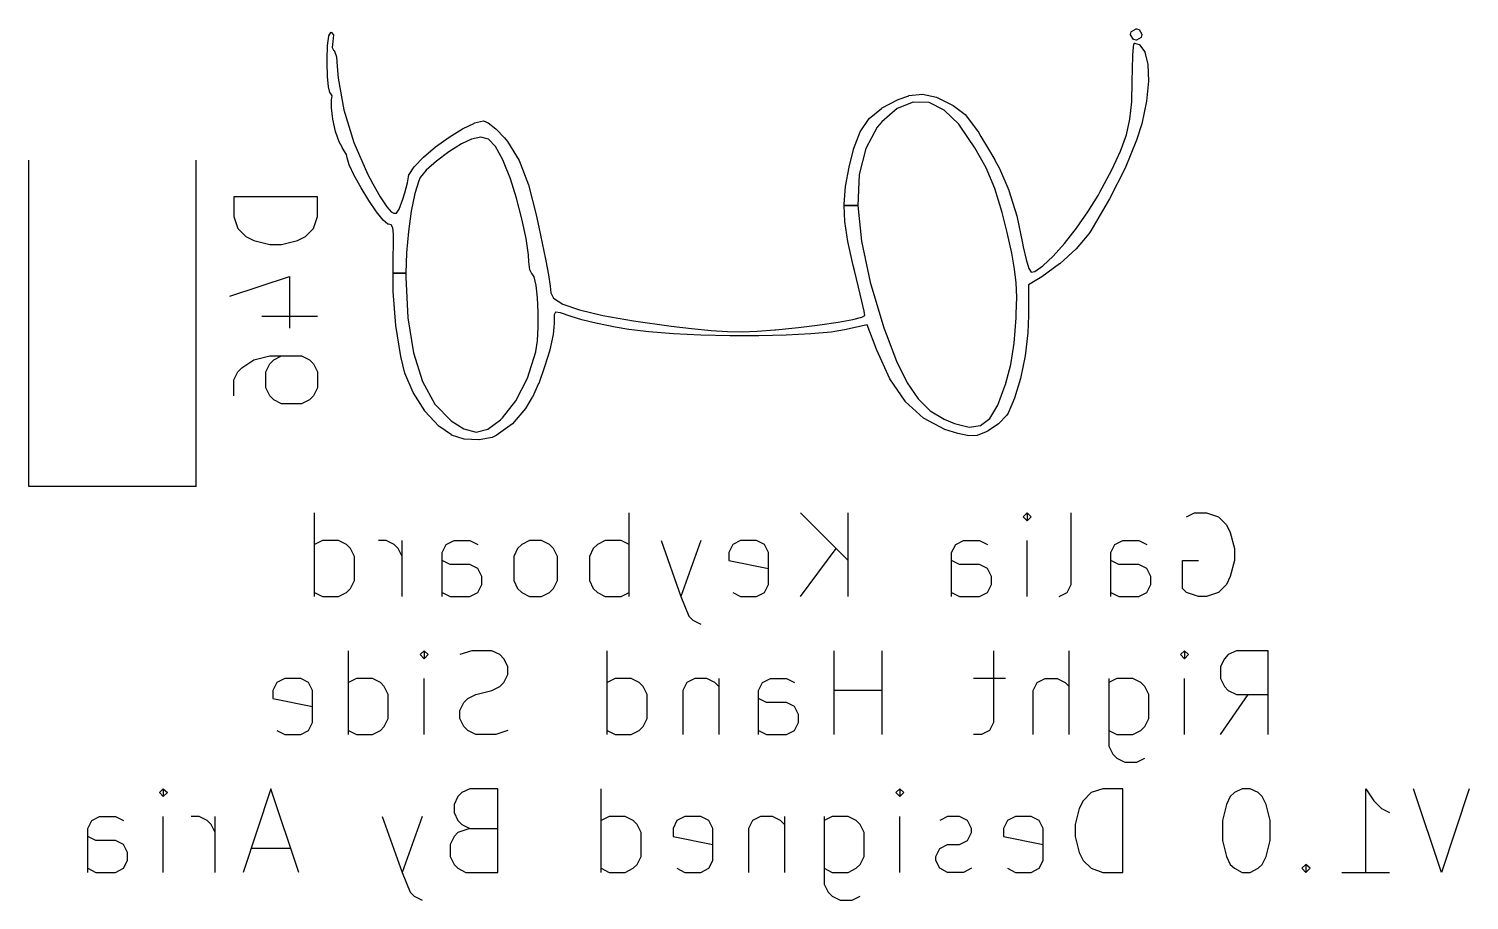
# Model space of a CAD drawing. Extents: x 55 to 335, y -160 to -35.
# Drawn here: x 121.24 to 138.47, y -134.2 to -123.78 of the extents above; entities that cross this region are included whole.
import ezdxf

# ---------------------------------------------------------------- set-up
doc = ezdxf.new("R2010")
doc.units = 0
doc.layers.add('BLACK', color=7, linetype='CONTINUOUS')

msp = doc.modelspace()

# ---------------------------------------------------------------- linework, layer by layer
at = {"layer": 'BLACK', "linetype": 'CONTINUOUS'}
for p, q in [((124.811, -123.976), (124.826, -123.864)), ((124.826, -123.863), (124.848, -123.823)), ((124.826, -123.864), (124.826, -123.863)), ((124.826, -123.864), (124.826, -123.864)), ((124.848, -123.823), (124.849, -123.822)), ((124.849, -123.822), (124.849, -123.821)), ((124.849, -123.821), (124.849, -123.821)), ((124.849, -123.821), (124.849, -123.821)), ((124.849, -123.821), (124.85, -123.821)), ((124.85, -123.821), (124.851, -123.82)), ((124.851, -123.82), (124.851, -123.82)), ((124.851, -123.82), (124.851, -123.82)), ((124.851, -123.82), (124.852, -123.82)), ((124.852, -123.82), (124.853, -123.82)), ((124.853, -123.82), (124.853, -123.82)), ((124.853, -123.82), (124.854, -123.82)), ((124.853, -123.82), (124.853, -123.82)), ((124.854, -123.82), (124.855, -123.821)), ((124.855, -123.821), (124.855, -123.821)), ((124.855, -123.821), (124.855, -123.821)), ((124.855, -123.821), (124.855, -123.821)), ((124.855, -123.821), (124.856, -123.822)), ((124.856, -123.822), (124.879, -123.847)), ((124.88, -123.851), (124.874, -123.931)), ((124.879, -123.847), (124.879, -123.847)), ((124.879, -123.847), (124.879, -123.847)), ((124.879, -123.847), (124.879, -123.848)), ((124.879, -123.848), (124.88, -123.849)), ((124.88, -123.849), (124.88, -123.849)), ((124.88, -123.849), (124.88, -123.849)), ((124.88, -123.849), (124.88, -123.85)), ((124.88, -123.85), (124.88, -123.851)), ((124.88, -123.851), (124.88, -123.851)), ((124.88, -123.851), (124.88, -123.851)), ((134.414, -123.845), (134.421, -123.815)), ((134.414, -123.846), (134.414, -123.845)), ((134.414, -123.845), (134.414, -123.845)), ((134.414, -123.845), (134.414, -123.845)), ((134.414, -123.847), (134.414, -123.846)), ((134.414, -123.848), (134.414, -123.847)), ((134.414, -123.847), (134.414, -123.847)), ((134.414, -123.847), (134.414, -123.847)), ((134.415, -123.849), (134.414, -123.848)), ((134.449, -123.905), (134.415, -123.849)), ((134.415, -123.849), (134.415, -123.849)), ((134.415, -123.849), (134.415, -123.849)), ((134.421, -123.815), (134.422, -123.814)), ((134.421, -123.815), (134.421, -123.815)), ((134.421, -123.815), (134.421, -123.815)), ((134.421, -123.815), (134.421, -123.815)), ((134.422, -123.814), (134.423, -123.813)), ((134.422, -123.814), (134.422, -123.814)), ((134.422, -123.814), (134.422, -123.814)), ((134.422, -123.814), (134.422, -123.814)), ((134.423, -123.813), (134.424, -123.812)), ((134.424, -123.812), (134.48, -123.778)), ((134.424, -123.812), (134.424, -123.812)), ((134.424, -123.812), (134.424, -123.812)), ((134.48, -123.778), (134.48, -123.778)), ((134.48, -123.778), (134.48, -123.778)), ((134.48, -123.778), (134.481, -123.778)), ((134.481, -123.778), (134.482, -123.778)), ((134.482, -123.778), (134.484, -123.778)), ((134.482, -123.778), (134.482, -123.778)), ((134.482, -123.778), (134.482, -123.778)), ((134.482, -123.778), (134.482, -123.778)), ((134.484, -123.778), (134.484, -123.778)), ((134.484, -123.778), (134.484, -123.778)), ((134.484, -123.778), (134.513, -123.785)), ((134.513, -123.785), (134.513, -123.785)), ((134.513, -123.785), (134.513, -123.785)), ((134.513, -123.785), (134.513, -123.785)), ((134.513, -123.785), (134.514, -123.786)), ((134.514, -123.786), (134.515, -123.786)), ((134.515, -123.786), (134.515, -123.786)), ((134.515, -123.786), (134.515, -123.786)), ((134.515, -123.786), (134.516, -123.787)), ((134.516, -123.787), (134.516, -123.787)), ((134.516, -123.787), (134.55, -123.844)), ((134.551, -123.847), (134.543, -123.877)), ((134.55, -123.844), (134.55, -123.844)), ((134.55, -123.844), (134.55, -123.844)), ((134.55, -123.844), (134.551, -123.845)), ((134.551, -123.845), (134.551, -123.845)), ((134.551, -123.845), (134.551, -123.845)), ((134.551, -123.845), (134.551, -123.845)), ((134.551, -123.845), (134.551, -123.846)), ((134.551, -123.846), (134.551, -123.847)), ((134.551, -123.847), (134.551, -123.847)), ((134.551, -123.847), (134.551, -123.847)), ((124.804, -124.146), (124.811, -123.976)), ((124.811, -123.976), (124.811, -123.976)), ((124.811, -123.976), (124.811, -123.976)), ((124.874, -123.931), (124.866, -124.001)), ((124.866, -124.001), (124.883, -124.033)), ((124.874, -123.931), (124.874, -123.931)), ((124.874, -123.931), (124.874, -123.931)), ((124.883, -124.033), (124.893, -124.042)), ((134.44, -124.098), (134.448, -123.992)), ((134.448, -123.991), (134.456, -123.952)), ((134.448, -123.992), (134.448, -123.991)), ((134.448, -123.991), (134.448, -123.991)), ((134.45, -123.906), (134.449, -123.905)), ((134.449, -123.905), (134.449, -123.905)), ((134.451, -123.907), (134.45, -123.906)), ((134.45, -123.906), (134.45, -123.906)), ((134.45, -123.906), (134.45, -123.906)), ((134.452, -123.907), (134.451, -123.907)), ((134.481, -123.915), (134.452, -123.907)), ((134.452, -123.907), (134.452, -123.907)), ((134.452, -123.907), (134.452, -123.907)), ((134.452, -123.907), (134.452, -123.907)), ((134.456, -123.952), (134.456, -123.951)), ((134.456, -123.951), (134.456, -123.951)), ((134.456, -123.951), (134.457, -123.951)), ((134.457, -123.95), (134.457, -123.949)), ((134.457, -123.949), (134.458, -123.949)), ((134.457, -123.951), (134.457, -123.95)), ((134.457, -123.95), (134.457, -123.95)), ((134.458, -123.949), (134.459, -123.948)), ((134.459, -123.948), (134.459, -123.948)), ((134.459, -123.948), (134.459, -123.948)), ((134.459, -123.948), (134.46, -123.948)), ((134.46, -123.948), (134.46, -123.948)), ((134.46, -123.948), (134.461, -123.948)), ((134.461, -123.948), (134.461, -123.948)), ((134.461, -123.948), (134.462, -123.948)), ((134.462, -123.948), (134.462, -123.948)), ((134.462, -123.948), (134.463, -123.948)), ((134.463, -123.948), (134.463, -123.948)), ((134.463, -123.948), (134.519, -123.966)), ((134.482, -123.915), (134.481, -123.915)), ((134.481, -123.915), (134.481, -123.915)), ((134.481, -123.915), (134.481, -123.915)), ((134.483, -123.915), (134.482, -123.915)), ((134.484, -123.914), (134.483, -123.915)), ((134.483, -123.915), (134.483, -123.915)), ((134.483, -123.915), (134.483, -123.915)), ((134.485, -123.914), (134.484, -123.914)), ((134.541, -123.88), (134.485, -123.914)), ((134.485, -123.914), (134.485, -123.914)), ((134.519, -123.966), (134.519, -123.966)), ((134.519, -123.966), (134.52, -123.966)), ((134.52, -123.966), (134.52, -123.966)), ((134.52, -123.966), (134.521, -123.967)), ((134.521, -123.967), (134.521, -123.967)), ((134.521, -123.967), (134.521, -123.968)), ((134.521, -123.968), (134.586, -124.054)), ((134.542, -123.88), (134.541, -123.88)), ((134.541, -123.88), (134.541, -123.88)), ((134.541, -123.88), (134.541, -123.88)), ((134.541, -123.88), (134.541, -123.88)), ((134.543, -123.879), (134.542, -123.88)), ((134.543, -123.877), (134.543, -123.878)), ((134.543, -123.878), (134.543, -123.879)), ((134.543, -123.879), (134.543, -123.879)), ((134.543, -123.879), (134.543, -123.879)), ((124.804, -124.185), (124.804, -124.146)), ((124.804, -124.146), (124.804, -124.146)), ((124.804, -124.146), (124.804, -124.146)), ((124.808, -124.348), (124.804, -124.185)), ((124.804, -124.185), (124.804, -124.185)), ((124.804, -124.185), (124.804, -124.185)), ((124.893, -124.042), (124.894, -124.042)), ((124.894, -124.042), (124.894, -124.043)), ((124.894, -124.043), (124.894, -124.043)), ((124.894, -124.043), (124.895, -124.043)), ((124.895, -124.043), (124.895, -124.044)), ((124.895, -124.044), (124.895, -124.044)), ((124.895, -124.044), (124.916, -124.113)), ((124.916, -124.113), (124.916, -124.114)), ((124.916, -124.114), (124.916, -124.114)), ((124.916, -124.114), (124.927, -124.228)), ((134.436, -124.255), (134.44, -124.098)), ((134.44, -124.098), (134.44, -124.098)), ((134.44, -124.098), (134.44, -124.098)), ((134.586, -124.054), (134.586, -124.054)), ((134.586, -124.054), (134.586, -124.054)), ((134.586, -124.054), (134.587, -124.055)), ((134.587, -124.055), (134.587, -124.056)), ((134.587, -124.056), (134.587, -124.056)), ((134.587, -124.056), (134.587, -124.056)), ((134.587, -124.056), (134.623, -124.205)), ((134.623, -124.205), (134.623, -124.205)), ((134.623, -124.205), (134.623, -124.206)), ((134.623, -124.206), (134.629, -124.405)), ((124.82, -124.472), (124.808, -124.348)), ((124.808, -124.348), (124.808, -124.348)), ((124.808, -124.348), (124.808, -124.348)), ((124.927, -124.228), (124.927, -124.229)), ((124.927, -124.229), (124.927, -124.229)), ((124.927, -124.229), (124.938, -124.37)), ((124.938, -124.37), (125.005, -124.747)), ((134.434, -124.407), (134.436, -124.255)), ((134.436, -124.255), (134.436, -124.255)), ((134.436, -124.255), (134.436, -124.255)), ((124.82, -124.473), (124.82, -124.472)), ((124.836, -124.54), (124.82, -124.473)), ((124.82, -124.473), (124.82, -124.473)), ((124.836, -124.541), (124.836, -124.54)), ((124.836, -124.54), (124.836, -124.54)), ((124.837, -124.542), (124.836, -124.541)), ((124.836, -124.541), (124.836, -124.541)), ((124.836, -124.541), (124.836, -124.541)), ((124.844, -124.548), (124.837, -124.542)), ((124.837, -124.542), (124.837, -124.542)), ((124.864, -124.58), (124.844, -124.548)), ((131.763, -124.577), (131.925, -124.558)), ((131.925, -124.558), (131.926, -124.558)), ((131.926, -124.558), (131.927, -124.558)), ((131.927, -124.558), (132.094, -124.596)), ((134.428, -124.65), (134.434, -124.407)), ((134.629, -124.406), (134.604, -124.645)), ((134.629, -124.405), (134.629, -124.405)), ((134.629, -124.405), (134.629, -124.406)), ((124.856, -124.722), (124.859, -124.628)), ((124.856, -124.723), (124.856, -124.722)), ((124.856, -124.722), (124.856, -124.722)), ((124.874, -124.858), (124.856, -124.723)), ((124.859, -124.627), (124.864, -124.58)), ((124.859, -124.628), (124.859, -124.627)), ((124.859, -124.628), (124.859, -124.628)), ((131.289, -124.851), (131.436, -124.729)), ((131.436, -124.729), (131.437, -124.728)), ((131.436, -124.729), (131.436, -124.729)), ((131.437, -124.728), (131.636, -124.624)), ((131.815, -124.655), (131.625, -124.732)), ((131.636, -124.624), (131.762, -124.578)), ((131.636, -124.624), (131.636, -124.624)), ((131.636, -124.624), (131.636, -124.624)), ((131.762, -124.578), (131.763, -124.578)), ((131.763, -124.578), (131.763, -124.577)), ((132.005, -124.661), (131.815, -124.655)), ((132.187, -124.749), (132.005, -124.661)), ((132.094, -124.596), (132.094, -124.596)), ((132.094, -124.596), (132.095, -124.596)), ((132.095, -124.596), (132.293, -124.694)), ((132.293, -124.694), (132.293, -124.694)), ((132.293, -124.694), (132.294, -124.694)), ((132.294, -124.694), (132.437, -124.803)), ((134.407, -124.857), (134.428, -124.65)), ((134.604, -124.645), (134.548, -124.913)), ((134.604, -124.645), (134.604, -124.645)), ((134.604, -124.645), (134.604, -124.645)), ((124.907, -125.004), (124.874, -124.858)), ((124.874, -124.858), (124.874, -124.858)), ((124.874, -124.858), (124.874, -124.858)), ((125.005, -124.747), (125.124, -125.138)), ((126.567, -124.904), (126.674, -124.878)), ((126.674, -124.878), (126.674, -124.878)), ((126.674, -124.878), (126.675, -124.878)), ((126.675, -124.878), (126.675, -124.878)), ((126.675, -124.878), (126.676, -124.878)), ((126.676, -124.878), (126.676, -124.879)), ((126.676, -124.879), (126.677, -124.879)), ((126.677, -124.879), (126.73, -124.901)), ((126.73, -124.901), (126.731, -124.901)), ((126.731, -124.901), (126.731, -124.902)), ((126.731, -124.902), (126.823, -124.974)), ((131.181, -125.009), (131.288, -124.852)), ((131.288, -124.852), (131.289, -124.851)), ((131.289, -124.851), (131.289, -124.851)), ((131.438, -124.892), (131.385, -124.956)), ((131.625, -124.732), (131.438, -124.892)), ((132.359, -124.92), (132.187, -124.749)), ((132.437, -124.803), (132.437, -124.804)), ((132.437, -124.804), (132.437, -124.804)), ((132.437, -124.804), (132.586, -124.998)), ((134.365, -125.047), (134.407, -124.857)), ((124.907, -125.005), (124.907, -125.004)), ((124.907, -125.004), (124.907, -125.004)), ((124.948, -125.129), (124.907, -125.005)), ((126.102, -125.191), (126.263, -125.074)), ((126.263, -125.074), (126.263, -125.074)), ((126.263, -125.074), (126.264, -125.074)), ((126.264, -125.074), (126.424, -124.974)), ((126.424, -124.974), (126.566, -124.905)), ((126.424, -124.974), (126.424, -124.974)), ((126.424, -124.974), (126.424, -124.974)), ((126.645, -125.072), (126.532, -125.097)), ((126.566, -124.905), (126.567, -124.905)), ((126.567, -124.905), (126.567, -124.904)), ((126.736, -125.098), (126.645, -125.072)), ((126.823, -124.974), (126.823, -124.975)), ((126.823, -124.975), (126.824, -124.975)), ((126.824, -124.975), (126.926, -125.081)), ((131.101, -125.219), (131.181, -125.01)), ((131.181, -125.01), (131.181, -125.009)), ((131.181, -125.009), (131.181, -125.009)), ((131.385, -124.956), (131.248, -125.209)), ((132.376, -124.943), (132.359, -124.92)), ((132.552, -125.2), (132.376, -124.943)), ((132.586, -124.998), (132.586, -124.998)), ((132.586, -124.998), (132.587, -124.998)), ((132.587, -124.998), (132.625, -125.065)), ((132.625, -125.065), (132.625, -125.065)), ((132.625, -125.065), (132.714, -125.218)), ((134.295, -125.242), (134.365, -125.047)), ((134.548, -124.913), (134.487, -125.11)), ((134.548, -124.913), (134.548, -124.913)), ((134.548, -124.913), (134.548, -124.913)), ((124.948, -125.13), (124.948, -125.129)), ((124.989, -125.202), (124.948, -125.13)), ((124.948, -125.13), (124.948, -125.13)), ((124.989, -125.203), (124.989, -125.202)), ((124.99, -125.204), (124.989, -125.203)), ((125.035, -125.28), (124.99, -125.204)), ((124.99, -125.204), (124.99, -125.204)), ((125.124, -125.138), (125.287, -125.512)), ((125.957, -125.313), (126.102, -125.191)), ((126.102, -125.191), (126.102, -125.191)), ((126.102, -125.191), (126.102, -125.191)), ((126.414, -125.154), (126.261, -125.25)), ((126.532, -125.097), (126.414, -125.154)), ((126.818, -125.186), (126.736, -125.098)), ((126.906, -125.346), (126.818, -125.186)), ((126.926, -125.081), (126.926, -125.081)), ((126.926, -125.081), (126.926, -125.081)), ((126.926, -125.081), (126.963, -125.126)), ((126.963, -125.126), (126.963, -125.126)), ((126.963, -125.126), (126.963, -125.127)), ((126.963, -125.127), (127.101, -125.353)), ((131.048, -125.434), (131.101, -125.22)), ((131.101, -125.22), (131.101, -125.219)), ((131.101, -125.22), (131.101, -125.22)), ((131.248, -125.209), (131.17, -125.519)), ((132.687, -125.439), (132.552, -125.2)), ((132.714, -125.218), (132.791, -125.346)), ((134.191, -125.463), (134.295, -125.242)), ((134.487, -125.11), (134.349, -125.445)), ((134.487, -125.11), (134.487, -125.11)), ((134.487, -125.11), (134.487, -125.11)), ((121.237, -129.25), (121.237, -125.35)), ((123.237, -129.25), (123.237, -125.35)), ((125.043, -125.319), (125.035, -125.28)), ((125.069, -125.405), (125.043, -125.319)), ((125.043, -125.319), (125.043, -125.319)), ((125.043, -125.319), (125.043, -125.319)), ((125.069, -125.406), (125.069, -125.405)), ((125.129, -125.532), (125.069, -125.406)), ((125.069, -125.406), (125.069, -125.406)), ((125.846, -125.427), (125.957, -125.313)), ((125.957, -125.313), (125.957, -125.313)), ((125.957, -125.313), (125.957, -125.313)), ((126.112, -125.361), (125.989, -125.469)), ((126.261, -125.25), (126.112, -125.361)), ((126.924, -125.385), (126.906, -125.346)), ((126.997, -125.573), (126.924, -125.385)), ((127.101, -125.353), (127.101, -125.353)), ((127.101, -125.353), (127.102, -125.353)), ((127.102, -125.353), (127.214, -125.642)), ((132.791, -125.346), (132.791, -125.346)), ((132.791, -125.346), (132.791, -125.347)), ((132.791, -125.347), (132.848, -125.447)), ((125.129, -125.533), (125.129, -125.532)), ((125.211, -125.681), (125.129, -125.533)), ((125.129, -125.533), (125.129, -125.533)), ((125.287, -125.512), (125.351, -125.632)), ((125.766, -125.621), (125.778, -125.55)), ((125.778, -125.55), (125.784, -125.521)), ((125.778, -125.55), (125.778, -125.55)), ((125.778, -125.55), (125.778, -125.55)), ((125.784, -125.521), (125.785, -125.52)), ((125.785, -125.52), (125.845, -125.427)), ((125.785, -125.52), (125.785, -125.52)), ((125.845, -125.427), (125.846, -125.427)), ((125.846, -125.427), (125.846, -125.427)), ((125.918, -125.556), (125.9, -125.595)), ((125.989, -125.469), (125.918, -125.556)), ((127.069, -125.803), (126.997, -125.573)), ((131.007, -125.664), (131.048, -125.434)), ((131.048, -125.434), (131.048, -125.434)), ((131.048, -125.434), (131.048, -125.434)), ((131.17, -125.519), (131.153, -125.889)), ((132.792, -125.688), (132.687, -125.439)), ((132.848, -125.447), (132.848, -125.448)), ((132.848, -125.448), (132.848, -125.448)), ((132.848, -125.448), (132.96, -125.709)), ((134.048, -125.731), (134.191, -125.463)), ((134.349, -125.445), (134.164, -125.812)), ((134.349, -125.445), (134.349, -125.445)), ((134.349, -125.445), (134.349, -125.445)), ((125.303, -125.832), (125.211, -125.681)), ((125.211, -125.681), (125.211, -125.681)), ((125.211, -125.681), (125.211, -125.681)), ((125.351, -125.632), (125.441, -125.788)), ((125.71, -125.815), (125.734, -125.739)), ((125.734, -125.739), (125.766, -125.621)), ((125.854, -125.749), (125.812, -125.958)), ((125.9, -125.595), (125.854, -125.749)), ((127.214, -125.642), (127.214, -125.642)), ((127.214, -125.642), (127.215, -125.643)), ((127.215, -125.643), (127.306, -126.004)), ((130.99, -125.873), (131.007, -125.665)), ((131.007, -125.665), (131.007, -125.664)), ((131.007, -125.665), (131.007, -125.665)), ((132.881, -125.974), (132.792, -125.688)), ((132.96, -125.709), (132.96, -125.709)), ((132.96, -125.709), (132.96, -125.71)), ((132.96, -125.71), (133.055, -126.016)), ((134.026, -125.77), (134.048, -125.731)), ((124.69, -125.786), (123.69, -125.786)), ((123.69, -125.786), (123.69, -126.024)), ((124.69, -126.024), (124.69, -125.786)), ((125.304, -125.832), (125.303, -125.832)), ((125.303, -125.832), (125.303, -125.832)), ((125.395, -125.966), (125.304, -125.832)), ((125.441, -125.788), (125.518, -125.905)), ((125.518, -125.905), (125.57, -125.965)), ((125.636, -125.984), (125.668, -125.934)), ((125.668, -125.934), (125.71, -125.815)), ((127.134, -126.049), (127.069, -125.803)), ((130.99, -125.874), (130.99, -125.873)), ((130.99, -125.873), (130.99, -125.873)), ((130.991, -125.889), (130.99, -125.874)), ((130.999, -126.084), (130.991, -125.889)), ((130.991, -125.889), (131.153, -125.889)), ((131.153, -125.889), (130.991, -125.889)), ((131.153, -125.889), (131.197, -126.318)), ((133.905, -125.968), (134.026, -125.77)), ((134.164, -125.812), (133.939, -126.194)), ((134.164, -125.812), (134.164, -125.812)), ((134.164, -125.812), (134.164, -125.812)), ((123.69, -126.024), (123.737, -126.167)), ((124.642, -126.167), (124.69, -126.024)), ((125.395, -125.967), (125.395, -125.966)), ((125.474, -126.067), (125.395, -125.967)), ((125.395, -125.967), (125.395, -125.967)), ((125.475, -126.067), (125.474, -126.067)), ((125.53, -126.114), (125.475, -126.067)), ((125.475, -126.067), (125.475, -126.067)), ((125.57, -125.965), (125.602, -125.984)), ((125.602, -125.984), (125.636, -125.984)), ((125.812, -125.958), (125.778, -126.2)), ((127.184, -126.284), (127.134, -126.049)), ((127.306, -126.004), (127.306, -126.004)), ((127.306, -126.004), (127.306, -126.004)), ((127.306, -126.004), (127.336, -126.151)), ((131.034, -126.321), (130.999, -126.084)), ((130.999, -126.084), (130.999, -126.084)), ((130.999, -126.084), (130.999, -126.084)), ((132.94, -126.213), (132.881, -125.974)), ((133.055, -126.016), (133.055, -126.016)), ((133.055, -126.016), (133.055, -126.016)), ((133.055, -126.016), (133.124, -126.34)), ((133.768, -126.163), (133.905, -125.968)), ((123.737, -126.167), (123.833, -126.262)), ((123.833, -126.262), (123.928, -126.31)), ((124.452, -126.31), (124.547, -126.262)), ((124.547, -126.262), (124.642, -126.167)), ((125.531, -126.114), (125.53, -126.114)), ((125.53, -126.114), (125.53, -126.114)), ((125.53, -126.114), (125.53, -126.114)), ((125.532, -126.114), (125.531, -126.114)), ((125.532, -126.115), (125.532, -126.114)), ((125.532, -126.114), (125.532, -126.114)), ((125.538, -126.116), (125.532, -126.115)), ((125.571, -126.124), (125.538, -126.116)), ((125.59, -126.156), (125.571, -126.124)), ((125.598, -126.232), (125.59, -126.156)), ((125.598, -126.367), (125.598, -126.232)), ((125.778, -126.2), (125.755, -126.455)), ((127.336, -126.151), (127.336, -126.151)), ((127.336, -126.151), (127.376, -126.342)), ((132.994, -126.459), (132.94, -126.213)), ((133.626, -126.344), (133.768, -126.163)), ((133.916, -126.228), (133.764, -126.409)), ((133.917, -126.228), (133.916, -126.228)), ((133.916, -126.228), (133.916, -126.228)), ((133.939, -126.194), (133.917, -126.228)), ((133.939, -126.194), (133.939, -126.194)), ((133.939, -126.194), (133.939, -126.194)), ((123.928, -126.31), (124.118, -126.357)), ((124.118, -126.357), (124.261, -126.357)), ((124.261, -126.357), (124.452, -126.31)), ((125.593, -126.502), (125.598, -126.367)), ((127.213, -126.481), (127.184, -126.284)), ((127.376, -126.342), (127.376, -126.342)), ((127.376, -126.342), (127.416, -126.533)), ((131.097, -126.608), (131.034, -126.321)), ((131.034, -126.321), (131.034, -126.321)), ((131.034, -126.321), (131.034, -126.321)), ((131.197, -126.318), (131.301, -126.806)), ((133.124, -126.34), (133.124, -126.34)), ((133.124, -126.34), (133.124, -126.34)), ((133.124, -126.34), (133.132, -126.385)), ((133.132, -126.385), (133.165, -126.536)), ((133.488, -126.498), (133.626, -126.344)), ((133.764, -126.41), (133.567, -126.59)), ((133.764, -126.409), (133.764, -126.409)), ((133.764, -126.409), (133.764, -126.41)), ((125.593, -126.503), (125.593, -126.502)), ((125.593, -126.699), (125.593, -126.503)), ((125.593, -126.503), (125.593, -126.503)), ((125.755, -126.455), (125.746, -126.699)), ((127.217, -126.564), (127.213, -126.481)), ((127.217, -126.565), (127.217, -126.564)), ((127.228, -126.659), (127.217, -126.565)), ((127.217, -126.565), (127.217, -126.565)), ((127.416, -126.533), (127.416, -126.533)), ((127.416, -126.533), (127.42, -126.554)), ((127.42, -126.554), (127.42, -126.554)), ((127.42, -126.554), (127.42, -126.554)), ((127.42, -126.554), (127.451, -126.718)), ((131.112, -126.669), (131.097, -126.608)), ((131.097, -126.608), (131.097, -126.608)), ((131.097, -126.608), (131.097, -126.608)), ((133.028, -126.651), (132.994, -126.459)), ((133.165, -126.536), (133.198, -126.644)), ((133.271, -126.679), (133.366, -126.614)), ((133.566, -126.59), (133.353, -126.744)), ((133.366, -126.614), (133.488, -126.498)), ((133.567, -126.59), (133.566, -126.59)), ((133.567, -126.59), (133.567, -126.59)), ((123.642, -126.976), (124.357, -126.738)), ((124.357, -126.738), (124.357, -127.357)), ((125.594, -126.917), (125.593, -126.699)), ((125.593, -126.699), (125.746, -126.699)), ((125.746, -126.699), (125.593, -126.699)), ((125.746, -126.699), (125.746, -126.747)), ((125.746, -126.747), (125.77, -127.235)), ((127.228, -126.66), (127.228, -126.659)), ((127.228, -126.659), (127.228, -126.659)), ((127.228, -126.659), (127.228, -126.659)), ((127.228, -126.661), (127.228, -126.66)), ((127.253, -126.706), (127.228, -126.661)), ((127.228, -126.661), (127.228, -126.661)), ((127.228, -126.661), (127.228, -126.661)), ((127.254, -126.707), (127.253, -126.706)), ((127.253, -126.706), (127.253, -126.706)), ((127.253, -126.706), (127.253, -126.706)), ((127.255, -126.707), (127.254, -126.707)), ((127.254, -126.707), (127.254, -126.707)), ((127.255, -126.708), (127.255, -126.707)), ((127.255, -126.707), (127.255, -126.707)), ((127.256, -126.708), (127.255, -126.708)), ((127.257, -126.708), (127.256, -126.708)), ((127.256, -126.708), (127.256, -126.708)), ((127.258, -126.708), (127.257, -126.708)), ((127.283, -126.745), (127.258, -126.708)), ((127.305, -126.847), (127.283, -126.745)), ((127.451, -126.718), (127.451, -126.718)), ((127.451, -126.718), (127.451, -126.718)), ((127.451, -126.718), (127.474, -126.854)), ((131.16, -126.867), (131.112, -126.669)), ((131.112, -126.669), (131.112, -126.669)), ((133.047, -126.817), (133.028, -126.651)), ((133.353, -126.744), (133.196, -126.84)), ((133.198, -126.644), (133.224, -126.687)), ((133.224, -126.687), (133.271, -126.679)), ((133.353, -126.744), (133.353, -126.744)), ((133.353, -126.744), (133.353, -126.744)), ((125.594, -126.918), (125.594, -126.917)), ((125.594, -126.917), (125.594, -126.917)), ((125.626, -127.324), (125.594, -126.918)), ((127.321, -126.995), (127.305, -126.847)), ((127.474, -126.854), (127.474, -126.855)), ((127.474, -126.855), (127.474, -126.855)), ((127.474, -126.855), (127.482, -126.935)), ((127.482, -126.935), (127.513, -126.999)), ((131.2, -127.034), (131.16, -126.867)), ((131.301, -126.806), (131.465, -127.354)), ((133.053, -126.986), (133.047, -126.817)), ((133.196, -126.84), (133.196, -127.207)), ((127.329, -127.168), (127.321, -126.995)), ((127.513, -126.999), (127.625, -127.071)), ((127.625, -127.071), (127.822, -127.14)), ((127.822, -127.14), (128.104, -127.207)), ((131.228, -127.153), (131.2, -127.034)), ((131.2, -127.034), (131.2, -127.034)), ((133.048, -127.185), (133.053, -126.986)), ((124.023, -127.214), (124.69, -127.214)), ((125.77, -127.235), (125.837, -127.652)), ((127.329, -127.346), (127.329, -127.168)), ((127.522, -127.298), (127.517, -127.347)), ((127.538, -127.167), (127.519, -127.199)), ((127.519, -127.199), (127.522, -127.283)), ((127.522, -127.283), (127.522, -127.297)), ((127.522, -127.297), (127.522, -127.298)), ((127.522, -127.298), (127.522, -127.298)), ((127.598, -127.174), (127.538, -127.167)), ((127.722, -127.218), (127.598, -127.174)), ((127.723, -127.218), (127.722, -127.218)), ((127.851, -127.257), (127.723, -127.218)), ((127.723, -127.218), (127.723, -127.218)), ((127.723, -127.218), (127.723, -127.218)), ((127.852, -127.257), (127.851, -127.257)), ((128.036, -127.302), (127.852, -127.257)), ((127.852, -127.257), (127.852, -127.257)), ((128.037, -127.302), (128.036, -127.302)), ((128.036, -127.302), (128.036, -127.302)), ((128.25, -127.345), (128.037, -127.302)), ((128.104, -127.207), (128.469, -127.271)), ((128.469, -127.271), (128.919, -127.333)), ((130.7, -127.318), (130.919, -127.286)), ((130.919, -127.286), (131.091, -127.255)), ((131.091, -127.255), (131.202, -127.227)), ((131.202, -127.227), (131.238, -127.206)), ((131.238, -127.206), (131.228, -127.153)), ((133.024, -127.536), (133.046, -127.233)), ((133.046, -127.233), (133.048, -127.185)), ((133.196, -127.207), (133.187, -127.413)), ((133.196, -127.207), (133.196, -127.207)), ((133.196, -127.207), (133.196, -127.207)), ((125.686, -127.695), (125.626, -127.324)), ((125.626, -127.324), (125.626, -127.324)), ((125.626, -127.324), (125.626, -127.324)), ((127.32, -127.509), (127.329, -127.346)), ((127.508, -127.435), (127.468, -127.618)), ((127.517, -127.347), (127.508, -127.435)), ((127.508, -127.435), (127.508, -127.435)), ((127.508, -127.435), (127.508, -127.435)), ((127.517, -127.347), (127.517, -127.347)), ((128.412, -127.373), (128.25, -127.345)), ((128.25, -127.345), (128.25, -127.345)), ((128.25, -127.345), (128.25, -127.345)), ((128.653, -127.403), (128.412, -127.373)), ((128.412, -127.373), (128.412, -127.373)), ((128.412, -127.373), (128.412, -127.373)), ((128.947, -127.425), (128.653, -127.403)), ((128.653, -127.403), (128.653, -127.403)), ((128.653, -127.403), (128.653, -127.403)), ((128.919, -127.333), (129.162, -127.362)), ((129.275, -127.44), (128.947, -127.425)), ((128.947, -127.425), (128.947, -127.425)), ((128.947, -127.425), (128.947, -127.425)), ((129.162, -127.362), (129.398, -127.386)), ((129.621, -127.448), (129.275, -127.44)), ((129.275, -127.44), (129.275, -127.44)), ((129.275, -127.44), (129.275, -127.44)), ((129.398, -127.386), (129.592, -127.398)), ((129.592, -127.398), (129.768, -127.4)), ((129.967, -127.448), (129.621, -127.448)), ((129.621, -127.448), (129.621, -127.448)), ((129.621, -127.448), (129.621, -127.448)), ((129.768, -127.4), (129.949, -127.393)), ((129.949, -127.393), (130.158, -127.377)), ((129.968, -127.448), (129.967, -127.448)), ((130.297, -127.441), (129.968, -127.448)), ((129.968, -127.448), (129.968, -127.448)), ((130.158, -127.377), (130.168, -127.376)), ((130.158, -127.377), (130.158, -127.377)), ((130.168, -127.376), (130.445, -127.349)), ((130.591, -127.426), (130.297, -127.441)), ((130.297, -127.441), (130.297, -127.441)), ((130.297, -127.441), (130.297, -127.441)), ((130.445, -127.349), (130.7, -127.318)), ((130.834, -127.404), (130.591, -127.426)), ((130.591, -127.426), (130.591, -127.426)), ((130.591, -127.426), (130.591, -127.426)), ((130.835, -127.404), (130.834, -127.404)), ((130.834, -127.404), (130.834, -127.404)), ((130.992, -127.378), (130.835, -127.404)), ((131.264, -127.316), (130.992, -127.378)), ((130.992, -127.378), (130.992, -127.378)), ((130.992, -127.378), (130.992, -127.378)), ((131.379, -127.62), (131.264, -127.316)), ((131.465, -127.354), (131.49, -127.426)), ((131.49, -127.426), (131.616, -127.754)), ((133.187, -127.414), (133.153, -127.688)), ((133.187, -127.413), (133.187, -127.413)), ((133.187, -127.413), (133.187, -127.414)), ((125.837, -127.652), (125.945, -127.996)), ((127.2, -127.955), (127.301, -127.64)), ((127.301, -127.637), (127.32, -127.509)), ((127.301, -127.64), (127.301, -127.637)), ((127.468, -127.619), (127.407, -127.822)), ((127.468, -127.618), (127.468, -127.619)), ((127.468, -127.619), (127.468, -127.619)), ((131.38, -127.62), (131.379, -127.62)), ((131.38, -127.621), (131.38, -127.62)), ((131.536, -127.964), (131.38, -127.621)), ((132.983, -127.791), (133.024, -127.536)), ((123.785, -127.833), (123.928, -127.738)), ((123.928, -127.738), (124.118, -127.69)), ((124.071, -127.881), (124.118, -127.786)), ((124.118, -127.69), (124.499, -127.69)), ((124.118, -127.786), (124.166, -127.738)), ((124.166, -127.738), (124.261, -127.69)), ((124.499, -127.69), (124.595, -127.738)), ((124.595, -127.738), (124.642, -127.786)), ((124.642, -127.786), (124.69, -127.881)), ((125.736, -127.894), (125.686, -127.695)), ((125.686, -127.695), (125.686, -127.695)), ((125.686, -127.695), (125.686, -127.695)), ((127.407, -127.822), (127.336, -128.019)), ((127.407, -127.822), (127.407, -127.822)), ((127.407, -127.822), (127.407, -127.822)), ((131.616, -127.754), (131.741, -128.01)), ((132.918, -128.033), (132.983, -127.791)), ((133.153, -127.689), (133.098, -127.958)), ((133.153, -127.688), (133.153, -127.689)), ((133.153, -127.689), (133.153, -127.689)), ((123.69, -127.976), (123.737, -127.881)), ((123.69, -128.167), (123.69, -127.976)), ((123.737, -127.881), (123.785, -127.833)), ((124.071, -128.071), (124.071, -127.881)), ((124.69, -127.881), (124.69, -128.071)), ((125.736, -127.895), (125.736, -127.894)), ((125.736, -127.894), (125.736, -127.894)), ((125.833, -128.128), (125.736, -127.895)), ((125.945, -127.996), (126.095, -128.267)), ((127.064, -128.225), (127.2, -127.955)), ((131.536, -127.965), (131.536, -127.964)), ((131.536, -127.964), (131.536, -127.964)), ((131.72, -128.232), (131.536, -127.965)), ((133.098, -127.958), (133.028, -128.195)), ((133.098, -127.958), (133.098, -127.958)), ((133.098, -127.958), (133.098, -127.958)), ((124.118, -128.167), (124.071, -128.071)), ((124.166, -128.214), (124.118, -128.167)), ((124.642, -128.167), (124.595, -128.214)), ((124.69, -128.071), (124.642, -128.167)), ((125.833, -128.129), (125.833, -128.128)), ((125.833, -128.128), (125.833, -128.128)), ((125.974, -128.348), (125.833, -128.129)), ((127.335, -128.02), (127.26, -128.184)), ((127.336, -128.019), (127.335, -128.019)), ((127.335, -128.019), (127.335, -128.02)), ((131.741, -128.01), (131.874, -128.204)), ((132.827, -128.278), (132.916, -128.039)), ((132.916, -128.039), (132.918, -128.033)), ((124.261, -128.262), (124.166, -128.214)), ((124.499, -128.262), (124.261, -128.262)), ((124.595, -128.214), (124.499, -128.262)), ((125.974, -128.349), (125.974, -128.348)), ((125.974, -128.348), (125.974, -128.348)), ((126.095, -128.267), (126.287, -128.465)), ((126.902, -128.431), (127.064, -128.225)), ((127.178, -128.319), (127.024, -128.5)), ((127.179, -128.319), (127.178, -128.319)), ((127.259, -128.184), (127.179, -128.318)), ((127.179, -128.318), (127.179, -128.319)), ((127.26, -128.184), (127.259, -128.184)), ((127.259, -128.184), (127.259, -128.184)), ((131.72, -128.233), (131.72, -128.232)), ((131.937, -128.432), (131.72, -128.233)), ((131.72, -128.233), (131.72, -128.233)), ((131.874, -128.204), (132.019, -128.345)), ((132.019, -128.345), (132.185, -128.445)), ((132.731, -128.436), (132.827, -128.278)), ((133.028, -128.195), (132.95, -128.374)), ((133.028, -128.195), (133.028, -128.195)), ((133.028, -128.195), (133.028, -128.195)), ((126.14, -128.529), (125.974, -128.349)), ((126.287, -128.465), (126.439, -128.562)), ((126.726, -128.564), (126.879, -128.453)), ((127.023, -128.501), (126.827, -128.643)), ((126.879, -128.453), (126.902, -128.431)), ((127.024, -128.5), (127.023, -128.501)), ((127.024, -128.5), (127.024, -128.5)), ((131.938, -128.433), (131.937, -128.432)), ((131.937, -128.432), (131.937, -128.432)), ((132.194, -128.569), (131.938, -128.433)), ((132.185, -128.445), (132.309, -128.497)), ((132.309, -128.497), (132.484, -128.54)), ((132.62, -128.522), (132.731, -128.436)), ((132.834, -128.5), (132.712, -128.584)), ((132.835, -128.5), (132.834, -128.5)), ((132.933, -128.399), (132.835, -128.5)), ((132.835, -128.5), (132.835, -128.5)), ((132.949, -128.374), (132.933, -128.398)), ((132.933, -128.398), (132.933, -128.399)), ((132.933, -128.399), (132.933, -128.399)), ((132.95, -128.374), (132.949, -128.374)), ((132.949, -128.374), (132.949, -128.374)), ((126.141, -128.529), (126.14, -128.529)), ((126.14, -128.529), (126.14, -128.529)), ((126.291, -128.635), (126.141, -128.529)), ((126.291, -128.636), (126.291, -128.635)), ((126.292, -128.636), (126.291, -128.636)), ((126.445, -128.684), (126.292, -128.636)), ((126.439, -128.562), (126.586, -128.6)), ((126.446, -128.684), (126.445, -128.684)), ((126.621, -128.694), (126.446, -128.684)), ((126.446, -128.684), (126.446, -128.684)), ((126.586, -128.6), (126.726, -128.564)), ((126.622, -128.693), (126.621, -128.694)), ((126.623, -128.694), (126.622, -128.693)), ((126.779, -128.665), (126.623, -128.694)), ((126.78, -128.664), (126.779, -128.665)), ((126.779, -128.665), (126.779, -128.665)), ((126.826, -128.643), (126.78, -128.664)), ((126.827, -128.643), (126.826, -128.643)), ((126.826, -128.643), (126.826, -128.643)), ((132.195, -128.57), (132.194, -128.569)), ((132.194, -128.569), (132.194, -128.569)), ((132.348, -128.619), (132.195, -128.57)), ((132.48, -128.647), (132.348, -128.619)), ((132.348, -128.619), (132.348, -128.619)), ((132.348, -128.619), (132.348, -128.619)), ((132.481, -128.647), (132.48, -128.647)), ((132.48, -128.647), (132.48, -128.647)), ((132.578, -128.641), (132.481, -128.647)), ((132.484, -128.54), (132.62, -128.522)), ((132.579, -128.641), (132.578, -128.641)), ((132.686, -128.597), (132.579, -128.641)), ((132.579, -128.641), (132.579, -128.641)), ((132.687, -128.597), (132.686, -128.597)), ((132.711, -128.584), (132.687, -128.597)), ((132.687, -128.597), (132.687, -128.597)), ((132.712, -128.584), (132.711, -128.584)), ((132.712, -128.584), (132.712, -128.584)), ((123.237, -129.25), (121.237, -129.25)), ((124.656, -130.565), (124.656, -129.565)), ((128.418, -130.565), (128.418, -129.565)), ((130.465, -129.565), (131.037, -130.136)), ((131.037, -130.565), (131.037, -129.565)), ((133.132, -129.612), (133.18, -129.565)), ((133.18, -129.66), (133.132, -129.612)), ((133.18, -129.565), (133.227, -129.612)), ((133.18, -129.565), (133.18, -129.66)), ((133.227, -129.612), (133.18, -129.66)), ((133.703, -130.422), (133.703, -129.565)), ((135.084, -129.612), (135.18, -129.565)), ((135.18, -129.565), (135.323, -129.565)), ((135.323, -129.565), (135.465, -129.612)), ((135.465, -129.612), (135.561, -129.708)), ((135.561, -129.708), (135.608, -129.803)), ((124.751, -129.898), (124.656, -129.946)), ((124.942, -129.898), (124.751, -129.898)), ((125.037, -129.946), (124.942, -129.898)), ((125.513, -129.898), (125.418, -129.898)), ((125.608, -129.946), (125.513, -129.898)), ((125.703, -130.565), (125.703, -129.898)), ((126.227, -129.946), (126.323, -129.898)), ((126.323, -129.898), (126.513, -129.898)), ((126.513, -129.898), (126.608, -129.946)), ((127.227, -129.898), (127.132, -129.946)), ((127.37, -129.898), (127.227, -129.898)), ((127.465, -129.946), (127.37, -129.898)), ((128.132, -129.898), (128.037, -129.946)), ((128.323, -129.898), (128.132, -129.898)), ((128.418, -129.946), (128.323, -129.898)), ((128.799, -129.898), (129.037, -130.565)), ((129.275, -129.898), (129.037, -130.565)), ((129.751, -129.898), (129.656, -129.946)), ((129.942, -129.898), (129.751, -129.898)), ((130.037, -129.946), (129.942, -129.898)), ((132.323, -129.946), (132.418, -129.898)), ((132.418, -129.898), (132.608, -129.898)), ((132.608, -129.898), (132.703, -129.946)), ((133.18, -130.565), (133.18, -129.898)), ((134.227, -129.946), (134.323, -129.898)), ((134.323, -129.898), (134.513, -129.898)), ((134.513, -129.898), (134.608, -129.946)), ((135.608, -129.803), (135.656, -129.993)), ((125.084, -129.993), (125.037, -129.946)), ((125.132, -130.089), (125.084, -129.993)), ((125.656, -129.993), (125.608, -129.946)), ((125.703, -130.089), (125.656, -129.993)), ((126.18, -130.041), (126.227, -129.946)), ((126.18, -130.565), (126.18, -130.041)), ((127.084, -129.993), (127.037, -130.089)), ((127.132, -129.946), (127.084, -129.993)), ((127.513, -129.993), (127.465, -129.946)), ((127.561, -130.089), (127.513, -129.993)), ((127.989, -129.993), (127.942, -130.089)), ((128.037, -129.946), (127.989, -129.993)), ((129.656, -129.946), (129.608, -130.041)), ((129.608, -130.041), (129.608, -130.136)), ((130.084, -130.041), (130.037, -129.946)), ((130.084, -130.422), (130.084, -130.041)), ((130.465, -130.565), (130.894, -129.993)), ((132.275, -130.041), (132.323, -129.946)), ((132.275, -130.565), (132.275, -130.041)), ((134.18, -130.041), (134.227, -129.946)), ((134.18, -130.565), (134.18, -130.041)), ((135.656, -129.993), (135.656, -130.136)), ((125.132, -130.374), (125.132, -130.089)), ((126.275, -130.184), (126.18, -130.136)), ((126.513, -130.184), (126.275, -130.184)), ((126.608, -130.232), (126.513, -130.184)), ((126.656, -130.327), (126.608, -130.232)), ((127.037, -130.089), (127.037, -130.374)), ((127.561, -130.374), (127.561, -130.089)), ((127.942, -130.089), (127.942, -130.374)), ((129.608, -130.136), (130.084, -130.232)), ((132.37, -130.184), (132.275, -130.136)), ((132.608, -130.184), (132.37, -130.184)), ((132.703, -130.232), (132.608, -130.184)), ((132.751, -130.327), (132.703, -130.232)), ((134.275, -130.184), (134.18, -130.136)), ((134.513, -130.184), (134.275, -130.184)), ((134.608, -130.232), (134.513, -130.184)), ((134.656, -130.327), (134.608, -130.232)), ((135.037, -130.47), (135.037, -130.136)), ((135.037, -130.136), (135.227, -130.136)), ((135.656, -130.136), (135.608, -130.327)), ((125.084, -130.47), (125.132, -130.374)), ((126.656, -130.422), (126.656, -130.327)), ((127.037, -130.374), (127.084, -130.47)), ((127.513, -130.47), (127.561, -130.374)), ((127.942, -130.374), (127.989, -130.47)), ((132.751, -130.422), (132.751, -130.327)), ((134.656, -130.422), (134.656, -130.327)), ((135.608, -130.327), (135.561, -130.422)), ((124.656, -130.517), (124.751, -130.565)), ((124.751, -130.565), (124.942, -130.565)), ((124.942, -130.565), (125.037, -130.517)), ((125.037, -130.517), (125.084, -130.47)), ((126.18, -130.517), (126.275, -130.565)), ((126.275, -130.565), (126.513, -130.565)), ((126.513, -130.565), (126.608, -130.517)), ((126.608, -130.517), (126.656, -130.422)), ((127.084, -130.47), (127.132, -130.517)), ((127.132, -130.517), (127.227, -130.565)), ((127.227, -130.565), (127.37, -130.565)), ((127.37, -130.565), (127.465, -130.517)), ((127.465, -130.517), (127.513, -130.47)), ((127.989, -130.47), (128.037, -130.517)), ((128.037, -130.517), (128.132, -130.565)), ((128.132, -130.565), (128.323, -130.565)), ((128.323, -130.565), (128.418, -130.517)), ((129.037, -130.565), (129.132, -130.803)), ((129.656, -130.517), (129.751, -130.565)), ((129.751, -130.565), (129.942, -130.565)), ((129.942, -130.565), (130.037, -130.517)), ((130.037, -130.517), (130.084, -130.422)), ((132.275, -130.517), (132.37, -130.565)), ((132.37, -130.565), (132.608, -130.565)), ((132.608, -130.565), (132.703, -130.517)), ((132.703, -130.517), (132.751, -130.422)), ((133.561, -130.565), (133.656, -130.517)), ((133.656, -130.517), (133.703, -130.422)), ((134.18, -130.517), (134.275, -130.565)), ((134.275, -130.565), (134.513, -130.565)), ((134.513, -130.565), (134.608, -130.517)), ((134.608, -130.517), (134.656, -130.422)), ((135.084, -130.517), (135.037, -130.47)), ((135.227, -130.565), (135.084, -130.517)), ((135.323, -130.565), (135.227, -130.565)), ((135.465, -130.517), (135.323, -130.565)), ((135.561, -130.422), (135.465, -130.517)), ((129.132, -130.803), (129.18, -130.851)), ((129.18, -130.851), (129.275, -130.898)), ((125.061, -132.215), (125.061, -131.215)), ((125.918, -131.262), (125.965, -131.215)), ((125.965, -131.31), (125.918, -131.262)), ((125.965, -131.215), (126.013, -131.262)), ((125.965, -131.215), (125.965, -131.31)), ((126.013, -131.262), (125.965, -131.31)), ((126.537, -131.215), (126.394, -131.262)), ((126.775, -131.215), (126.537, -131.215)), ((126.87, -131.262), (126.775, -131.215)), ((126.918, -131.31), (126.87, -131.262)), ((128.156, -132.215), (128.156, -131.215)), ((130.87, -132.215), (130.87, -131.215)), ((131.442, -132.215), (131.442, -131.215)), ((132.775, -131.215), (132.775, -132.072)), ((133.68, -132.215), (133.68, -131.215)), ((135.013, -131.262), (135.061, -131.215)), ((135.061, -131.31), (135.013, -131.262)), ((135.061, -131.215), (135.108, -131.262)), ((135.061, -131.215), (135.061, -131.31)), ((135.108, -131.262), (135.061, -131.31)), ((135.584, -131.262), (135.537, -131.31)), ((135.68, -131.215), (135.584, -131.262)), ((136.061, -131.215), (135.68, -131.215)), ((136.061, -132.215), (136.061, -131.215)), ((126.965, -131.405), (126.918, -131.31)), ((126.965, -131.501), (126.965, -131.405)), ((135.537, -131.31), (135.489, -131.405)), ((135.489, -131.405), (135.489, -131.548)), ((124.203, -131.596), (124.156, -131.691)), ((124.299, -131.548), (124.203, -131.596)), ((124.489, -131.548), (124.299, -131.548)), ((124.584, -131.596), (124.489, -131.548)), ((124.632, -131.691), (124.584, -131.596)), ((125.156, -131.548), (125.061, -131.596)), ((125.346, -131.548), (125.156, -131.548)), ((125.442, -131.596), (125.346, -131.548)), ((125.489, -131.643), (125.442, -131.596)), ((125.965, -132.215), (125.965, -131.548)), ((126.87, -131.643), (126.918, -131.596)), ((126.918, -131.596), (126.965, -131.501)), ((128.251, -131.548), (128.156, -131.596)), ((128.442, -131.548), (128.251, -131.548)), ((128.537, -131.596), (128.442, -131.548)), ((128.584, -131.643), (128.537, -131.596)), ((129.108, -131.596), (129.061, -131.691)), ((129.203, -131.548), (129.108, -131.596)), ((129.346, -131.548), (129.203, -131.548)), ((129.442, -131.596), (129.346, -131.548)), ((129.489, -131.643), (129.442, -131.596)), ((129.489, -131.548), (129.489, -132.215)), ((129.965, -131.691), (130.013, -131.596)), ((130.013, -131.596), (130.108, -131.548)), ((130.108, -131.548), (130.299, -131.548)), ((130.299, -131.548), (130.394, -131.596)), ((132.918, -131.548), (132.537, -131.548)), ((133.251, -131.691), (133.299, -131.596)), ((133.299, -131.596), (133.394, -131.548)), ((133.394, -131.548), (133.537, -131.548)), ((133.537, -131.548), (133.632, -131.596)), ((133.632, -131.596), (133.68, -131.643)), ((134.156, -131.548), (134.156, -132.358)), ((134.251, -131.548), (134.156, -131.596)), ((134.442, -131.548), (134.251, -131.548)), ((134.537, -131.596), (134.442, -131.548)), ((134.584, -131.643), (134.537, -131.596)), ((135.061, -132.215), (135.061, -131.548)), ((135.489, -131.548), (135.537, -131.643)), ((124.156, -131.691), (124.156, -131.786)), ((124.156, -131.786), (124.632, -131.882)), ((124.632, -132.072), (124.632, -131.691)), ((125.537, -131.739), (125.489, -131.643)), ((125.537, -132.024), (125.537, -131.739)), ((126.442, -131.834), (126.489, -131.786)), ((126.489, -131.786), (126.584, -131.739)), ((126.584, -131.739), (126.775, -131.691)), ((126.775, -131.691), (126.87, -131.643)), ((128.632, -131.739), (128.584, -131.643)), ((128.632, -132.024), (128.632, -131.739)), ((129.061, -131.691), (129.061, -132.215)), ((129.965, -132.215), (129.965, -131.691)), ((130.061, -131.834), (129.965, -131.786)), ((131.442, -131.691), (130.87, -131.691)), ((133.251, -132.215), (133.251, -131.691)), ((134.632, -131.739), (134.584, -131.643)), ((134.632, -132.024), (134.632, -131.739)), ((135.489, -132.215), (135.823, -131.739)), ((135.537, -131.643), (135.584, -131.691)), ((135.584, -131.691), (135.68, -131.739)), ((135.68, -131.739), (136.061, -131.739)), ((126.394, -131.929), (126.442, -131.834)), ((126.394, -132.024), (126.394, -131.929)), ((130.299, -131.834), (130.061, -131.834)), ((130.394, -131.882), (130.299, -131.834)), ((130.442, -131.977), (130.394, -131.882)), ((124.584, -132.167), (124.632, -132.072)), ((125.442, -132.167), (125.489, -132.12)), ((125.489, -132.12), (125.537, -132.024)), ((126.442, -132.12), (126.394, -132.024)), ((126.489, -132.167), (126.442, -132.12)), ((128.537, -132.167), (128.584, -132.12)), ((128.584, -132.12), (128.632, -132.024)), ((130.394, -132.167), (130.442, -132.072)), ((130.442, -132.072), (130.442, -131.977)), ((132.775, -132.072), (132.727, -132.167)), ((134.537, -132.167), (134.584, -132.12)), ((134.584, -132.12), (134.632, -132.024)), ((124.203, -132.167), (124.299, -132.215)), ((124.299, -132.215), (124.489, -132.215)), ((124.489, -132.215), (124.584, -132.167)), ((125.061, -132.167), (125.156, -132.215)), ((125.156, -132.215), (125.346, -132.215)), ((125.346, -132.215), (125.442, -132.167)), ((126.584, -132.215), (126.489, -132.167)), ((126.823, -132.215), (126.584, -132.215)), ((126.965, -132.167), (126.823, -132.215)), ((128.156, -132.167), (128.251, -132.215)), ((128.251, -132.215), (128.442, -132.215)), ((128.442, -132.215), (128.537, -132.167)), ((129.965, -132.167), (130.061, -132.215)), ((130.061, -132.215), (130.299, -132.215)), ((130.299, -132.215), (130.394, -132.167)), ((132.632, -132.215), (132.537, -132.215)), ((132.727, -132.167), (132.632, -132.215)), ((134.156, -132.167), (134.251, -132.215)), ((134.251, -132.215), (134.442, -132.215)), ((134.442, -132.215), (134.537, -132.167)), ((134.156, -132.358), (134.203, -132.453)), ((134.203, -132.453), (134.251, -132.501)), ((134.251, -132.501), (134.346, -132.548)), ((134.346, -132.548), (134.489, -132.548)), ((134.489, -132.548), (134.584, -132.501)), ((122.799, -132.912), (122.846, -132.865)), ((122.846, -132.96), (122.799, -132.912)), ((122.846, -132.865), (122.894, -132.912)), ((122.846, -132.865), (122.846, -132.96)), ((122.894, -132.912), (122.846, -132.96)), ((124.132, -132.865), (123.799, -133.865)), ((124.465, -133.865), (124.132, -132.865)), ((126.37, -132.96), (126.323, -133.055)), ((126.418, -132.912), (126.37, -132.96)), ((126.513, -132.865), (126.418, -132.912)), ((126.846, -132.865), (126.513, -132.865)), ((126.846, -133.865), (126.846, -132.865)), ((128.084, -133.865), (128.084, -132.865)), ((131.608, -132.912), (131.656, -132.865)), ((131.656, -132.96), (131.608, -132.912)), ((131.656, -132.865), (131.703, -132.912)), ((131.656, -132.865), (131.656, -132.96)), ((131.703, -132.912), (131.656, -132.96)), ((133.942, -132.912), (133.846, -133.008)), ((134.084, -132.865), (133.942, -132.912)), ((134.323, -132.865), (134.084, -132.865)), ((134.323, -133.865), (134.323, -132.865)), ((135.608, -132.96), (135.561, -133.055)), ((135.656, -132.912), (135.608, -132.96)), ((135.751, -132.865), (135.656, -132.912)), ((135.846, -132.865), (135.751, -132.865)), ((135.942, -132.912), (135.846, -132.865)), ((135.989, -132.96), (135.942, -132.912)), ((136.037, -133.055), (135.989, -132.96)), ((137.227, -133.865), (137.227, -132.865)), ((137.227, -132.865), (137.323, -133.008)), ((138.132, -133.865), (137.799, -132.865)), ((138.465, -132.865), (138.132, -133.865)), ((126.323, -133.055), (126.323, -133.151)), ((126.323, -133.151), (126.37, -133.246)), ((133.799, -133.103), (133.751, -133.293)), ((133.846, -133.008), (133.799, -133.103)), ((135.561, -133.055), (135.513, -133.246)), ((136.084, -133.246), (136.037, -133.055)), ((137.323, -133.008), (137.418, -133.103)), ((137.418, -133.103), (137.513, -133.151)), ((121.942, -133.341), (121.989, -133.246)), ((121.942, -133.865), (121.942, -133.341)), ((121.989, -133.246), (122.084, -133.198)), ((122.084, -133.198), (122.275, -133.198)), ((122.275, -133.198), (122.37, -133.246)), ((122.846, -133.865), (122.846, -133.198)), ((123.275, -133.198), (123.18, -133.198)), ((123.37, -133.246), (123.275, -133.198)), ((123.418, -133.293), (123.37, -133.246)), ((123.465, -133.389), (123.418, -133.293)), ((123.465, -133.865), (123.465, -133.198)), ((125.465, -133.198), (125.703, -133.865)), ((125.942, -133.198), (125.703, -133.865)), ((126.37, -133.246), (126.418, -133.293)), ((126.513, -133.341), (126.37, -133.389)), ((126.418, -133.293), (126.513, -133.341)), ((126.513, -133.341), (126.846, -133.341)), ((128.18, -133.198), (128.084, -133.246)), ((128.37, -133.198), (128.18, -133.198)), ((128.465, -133.246), (128.37, -133.198)), ((128.513, -133.293), (128.465, -133.246)), ((128.561, -133.389), (128.513, -133.293)), ((128.989, -133.246), (128.942, -133.341)), ((128.942, -133.341), (128.942, -133.436)), ((129.084, -133.198), (128.989, -133.246)), ((129.275, -133.198), (129.084, -133.198)), ((129.37, -133.246), (129.275, -133.198)), ((129.418, -133.341), (129.37, -133.246)), ((129.418, -133.722), (129.418, -133.341)), ((129.894, -133.246), (129.846, -133.341)), ((129.846, -133.341), (129.846, -133.865)), ((129.989, -133.198), (129.894, -133.246)), ((130.132, -133.198), (129.989, -133.198)), ((130.227, -133.246), (130.132, -133.198)), ((130.275, -133.293), (130.227, -133.246)), ((130.275, -133.198), (130.275, -133.865)), ((130.751, -133.198), (130.751, -134.008)), ((130.846, -133.198), (130.751, -133.246)), ((131.037, -133.198), (130.846, -133.198)), ((131.132, -133.246), (131.037, -133.198)), ((131.18, -133.293), (131.132, -133.246)), ((131.227, -133.389), (131.18, -133.293)), ((131.656, -133.865), (131.656, -133.198)), ((132.227, -133.198), (132.132, -133.246)), ((132.37, -133.198), (132.227, -133.198)), ((132.465, -133.246), (132.37, -133.198)), ((132.513, -133.341), (132.465, -133.246)), ((132.513, -133.389), (132.513, -133.341)), ((132.942, -133.246), (132.894, -133.341)), ((132.894, -133.341), (132.894, -133.436)), ((133.037, -133.198), (132.942, -133.246)), ((133.227, -133.198), (133.037, -133.198)), ((133.323, -133.246), (133.227, -133.198)), ((133.37, -133.341), (133.323, -133.246)), ((133.37, -133.722), (133.37, -133.341)), ((133.751, -133.293), (133.751, -133.436)), ((135.513, -133.246), (135.513, -133.484)), ((136.084, -133.484), (136.084, -133.246)), ((122.037, -133.484), (121.942, -133.436)), ((122.275, -133.484), (122.037, -133.484)), ((122.37, -133.532), (122.275, -133.484)), ((126.323, -133.436), (126.275, -133.532)), ((126.37, -133.389), (126.323, -133.436)), ((128.561, -133.674), (128.561, -133.389)), ((128.942, -133.436), (129.418, -133.532)), ((131.227, -133.674), (131.227, -133.389)), ((132.37, -133.532), (132.465, -133.484)), ((132.465, -133.484), (132.513, -133.389)), ((132.894, -133.436), (133.37, -133.532)), ((133.751, -133.436), (133.799, -133.627)), ((135.513, -133.484), (135.561, -133.674)), ((136.037, -133.674), (136.084, -133.484)), ((122.418, -133.627), (122.37, -133.532)), ((122.418, -133.722), (122.418, -133.627)), ((124.37, -133.579), (123.894, -133.579)), ((126.275, -133.532), (126.275, -133.674)), ((126.275, -133.674), (126.323, -133.77)), ((128.513, -133.77), (128.561, -133.674)), ((131.18, -133.77), (131.227, -133.674)), ((132.084, -133.674), (132.132, -133.579)), ((132.084, -133.722), (132.084, -133.674)), ((132.132, -133.579), (132.227, -133.532)), ((132.227, -133.532), (132.37, -133.532)), ((133.799, -133.627), (133.846, -133.722)), ((135.561, -133.674), (135.608, -133.77)), ((135.989, -133.77), (136.037, -133.674)), ((121.942, -133.817), (122.037, -133.865)), ((122.275, -133.865), (122.37, -133.817)), ((122.37, -133.817), (122.418, -133.722)), ((126.323, -133.77), (126.37, -133.817)), ((126.37, -133.817), (126.465, -133.865)), ((128.084, -133.817), (128.18, -133.865)), ((128.37, -133.865), (128.465, -133.817)), ((128.465, -133.817), (128.513, -133.77)), ((128.989, -133.817), (129.084, -133.865)), ((129.275, -133.865), (129.37, -133.817)), ((129.37, -133.817), (129.418, -133.722)), ((130.751, -133.817), (130.846, -133.865)), ((131.037, -133.865), (131.132, -133.817)), ((131.132, -133.817), (131.18, -133.77)), ((132.132, -133.817), (132.084, -133.722)), ((132.227, -133.865), (132.132, -133.817)), ((132.513, -133.817), (132.418, -133.865)), ((132.942, -133.817), (133.037, -133.865)), ((133.227, -133.865), (133.323, -133.817)), ((133.323, -133.817), (133.37, -133.722)), ((133.846, -133.722), (133.942, -133.817)), ((133.942, -133.817), (134.084, -133.865)), ((135.608, -133.77), (135.656, -133.817)), ((135.656, -133.817), (135.751, -133.865)), ((135.846, -133.865), (135.942, -133.817)), ((135.942, -133.817), (135.989, -133.77)), ((136.513, -133.77), (136.465, -133.817)), ((136.465, -133.817), (136.513, -133.865)), ((136.561, -133.817), (136.513, -133.77)), ((136.513, -133.77), (136.513, -133.865)), ((136.513, -133.865), (136.561, -133.817)), ((122.037, -133.865), (122.275, -133.865)), ((125.703, -133.865), (125.799, -134.103)), ((126.465, -133.865), (126.846, -133.865)), ((128.18, -133.865), (128.37, -133.865)), ((129.084, -133.865), (129.275, -133.865)), ((130.751, -134.008), (130.799, -134.103)), ((130.846, -133.865), (131.037, -133.865)), ((132.418, -133.865), (132.227, -133.865)), ((133.037, -133.865), (133.227, -133.865)), ((134.084, -133.865), (134.323, -133.865)), ((135.751, -133.865), (135.846, -133.865)), ((136.942, -133.865), (137.513, -133.865)), ((125.799, -134.103), (125.846, -134.151)), ((125.846, -134.151), (125.942, -134.198)), ((130.799, -134.103), (130.846, -134.151)), ((130.846, -134.151), (130.942, -134.198)), ((130.942, -134.198), (131.084, -134.198)), ((131.084, -134.198), (131.18, -134.151))]:
    msp.add_line(p, q, dxfattribs=at)

doc.saveas('drawing.dxf')
